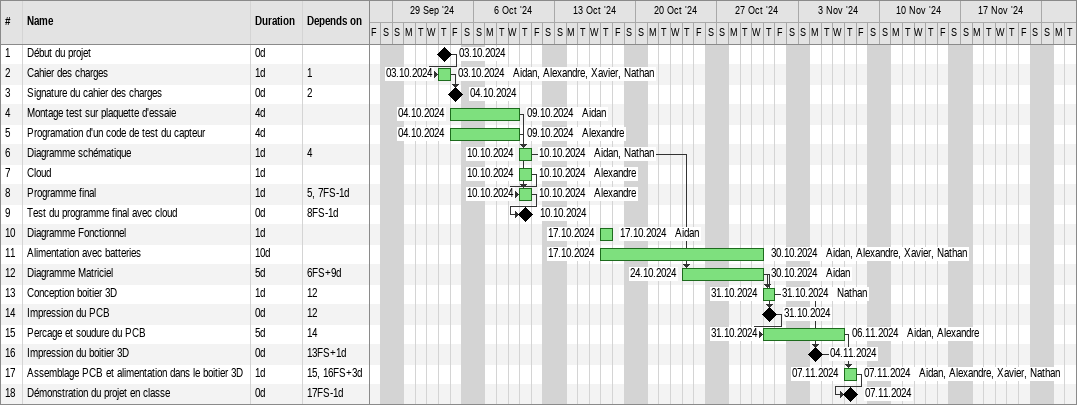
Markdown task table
| ID | Task | Duration | Start | Finish | Predecessors | Resources |
|---|---|---|---|---|---|---|
| 1 | Début du projet | 0d | 2024-10-03 | 2024-10-03 |  |  |
| 2 | Cahier des charges | 1d | 2024-10-03 | 2024-10-03 | 1 | Aidan, Alexandre, Xavier, Nathan |
| 3 | Signature du cahier des charges | 0d | 2024-10-04 | 2024-10-04 | 2 |  |
| 4 | Montage test sur plaquette d'essaie | 4d | 2024-10-04 | 2024-10-09 |  | Aidan |
| 5 | Programation d'un code de test du capteur | 4d | 2024-10-04 | 2024-10-09 |  | Alexandre |
| 6 | Diagramme schématique | 1d | 2024-10-10 | 2024-10-10 | 4 | Aidan, Nathan |
| 7 | Cloud | 1d | 2024-10-10 | 2024-10-10 |  | Alexandre |
| 8 | Programme final | 1d | 2024-10-10 | 2024-10-10 | 5, 7FS-1d | Alexandre |
| 9 | Test du programme final avec cloud | 0d | 2024-10-10 | 2024-10-10 | 8FS-1d |  |
| 10 | Diagramme Fonctionnel | 1d | 2024-10-17 | 2024-10-17 |  | Aidan |
| 11 | Alimentation avec batteries | 10d | 2024-10-17 | 2024-10-30 |  | Aidan, Alexandre, Xavier, Nathan |
| 12 | Diagramme Matriciel | 5d | 2024-10-24 | 2024-10-30 | 6FS+9d | Aidan |
| 13 | Conception boitier 3D | 1d | 2024-10-31 | 2024-10-31 | 12 | Nathan |
| 14 | Impression du PCB | 0d | 2024-10-31 | 2024-10-31 | 12 |  |
| 15 | Percage et soudure du PCB | 5d | 2024-10-31 | 2024-11-06 | 14 | Aidan, Alexandre |
| 16 | Impression du boitier 3D | 0d | 2024-11-04 | 2024-11-04 | 13FS+1d |  |
| 17 | Assemblage PCB et alimentation dans le boitier 3D | 1d | 2024-11-07 | 2024-11-07 | 15, 16FS+3d | Aidan, Alexandre, Xavier, Nathan |
| 18 | Démonstration du projet en classe | 0d | 2024-11-07 | 2024-11-07 | 17FS-1d |  |
